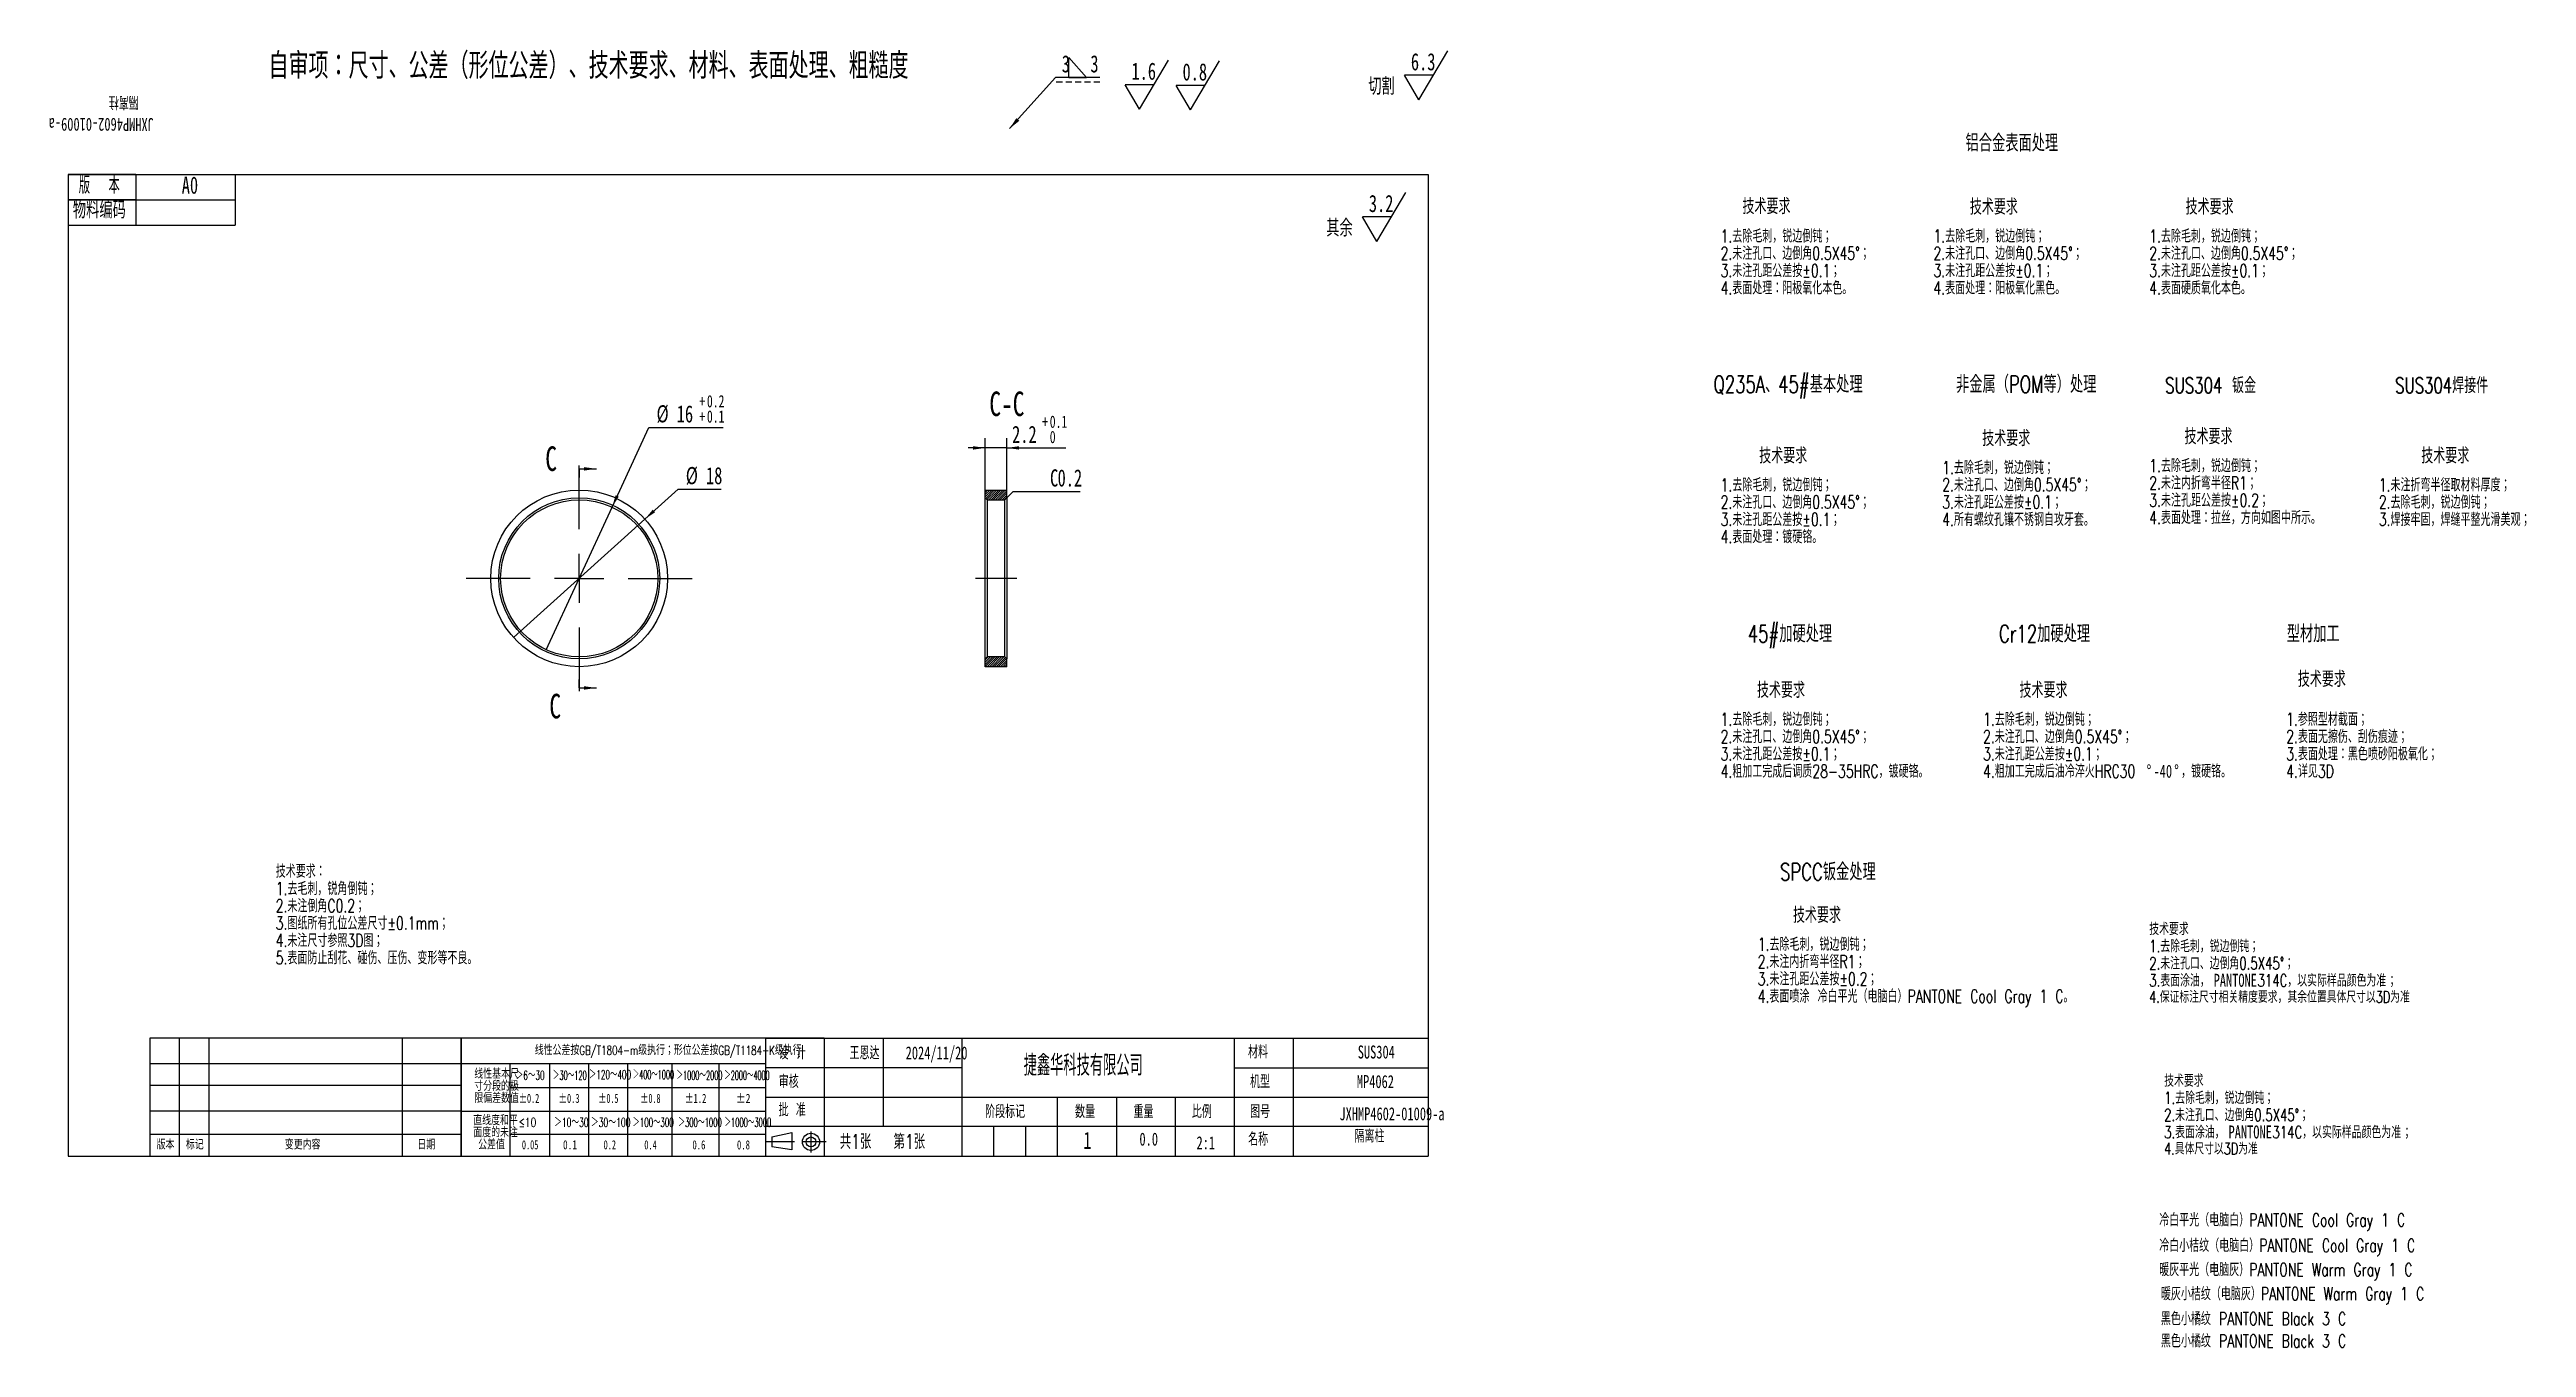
# Model space of a CAD drawing. Extents: x 10 to 515, y -34 to 231.
import ezdxf

# ---------------------------------------------------------------- set-up
doc = ezdxf.new("R2010")
doc.units = 0
for name, pattern in [('SLD-CENTER', [19.05, 15.24, -1.27, 1.27, -1.27]), ('SLD-DASHED', [1.905, 1.27, -0.635]), ('SLD-SOLID', [0])]:
    doc.linetypes.add(name, pattern=pattern)
doc.layers.get('0').update_dxf_attribs({"linetype": 'CONTINUOUS'})
for name, color, linetype in [('FORMAT', 7, 'SLD-SOLID'), ('细实线层', 7, 'SLD-SOLID'), ('轮廓实线层', 7, 'SLD-SOLID')]:
    doc.layers.add(name, color=color, linetype=linetype)
doc.styles.add('SLDTEXTSTYLE0', font='TXT', dxfattribs={"width": 0.7, "bigfont": 'bigfont'})
doc.styles.add('SLDTEXTSTYLE1', font='TXT', dxfattribs={"width": 0.7})
doc.styles.add('SLDTEXTSTYLE10', font='TXT', dxfattribs={"width": 0.569954, "bigfont": 'bigfont'})
doc.styles.add('SLDTEXTSTYLE11', font='TXT', dxfattribs={"width": 0.542825, "bigfont": 'bigfont'})
doc.styles.add('SLDTEXTSTYLE12', font='TXT', dxfattribs={"width": 0.607411, "bigfont": 'bigfont'})
doc.styles.add('SLDTEXTSTYLE13', font='TXT', dxfattribs={"width": 0.494457, "bigfont": 'bigfont'})
doc.styles.add('SLDTEXTSTYLE14', font='TXT', dxfattribs={"width": 0.523419, "bigfont": 'bigfont'})
doc.styles.add('SLDTEXTSTYLE15', font='TXT', dxfattribs={"width": 0.677411})
doc.styles.add('SLDTEXTSTYLE16', font='TXT', dxfattribs={"width": 0.616681})
doc.styles.add('SLDTEXTSTYLE17', font='TXT', dxfattribs={"width": 0.592279})
doc.styles.add('SLDTEXTSTYLE18', font='TXT', dxfattribs={"width": 0.633851})
doc.styles.add('SLDTEXTSTYLE19', font='TXT', dxfattribs={"width": 0.751649})
doc.styles.add('SLDTEXTSTYLE2', font='TXT', dxfattribs={"width": 0.579353, "bigfont": 'bigfont'})
doc.styles.add('SLDTEXTSTYLE20', font='TXT', dxfattribs={"width": 0.672854})
doc.styles.add('SLDTEXTSTYLE21', font='TXT', dxfattribs={"width": 0.604873})
doc.styles.add('SLDTEXTSTYLE22', font='TXT', dxfattribs={"width": 0.692137})
doc.styles.add('SLDTEXTSTYLE23', font='TXT', dxfattribs={"width": 0.516181, "bigfont": 'bigfont'})
doc.styles.add('SLDTEXTSTYLE24', font='TXT', dxfattribs={"width": 0.786906})
doc.styles.add('SLDTEXTSTYLE25', font='TXT', dxfattribs={"width": 0.513075, "bigfont": 'bigfont'})
doc.styles.add('SLDTEXTSTYLE26', font='TXT', dxfattribs={"width": 0.6, "bigfont": 'bigfont'})
doc.styles.add('SLDTEXTSTYLE3', font='TXT', dxfattribs={"width": 0.633333, "bigfont": 'bigfont'})
doc.styles.add('SLDTEXTSTYLE4', font='TXT', dxfattribs={"width": 0.589499, "bigfont": 'bigfont'})
doc.styles.add('SLDTEXTSTYLE5', font='TXT', dxfattribs={"width": 0.526455, "bigfont": 'bigfont'})
doc.styles.add('SLDTEXTSTYLE6', font='TXT', dxfattribs={"width": 0.583287, "bigfont": 'bigfont'})
doc.styles.add('SLDTEXTSTYLE7', font='TXT', dxfattribs={"width": 0.632085})
doc.styles.add('SLDTEXTSTYLE8', font='TXT', dxfattribs={"width": 0.735068, "bigfont": 'bigfont'})
doc.styles.add('SLDTEXTSTYLE9', font='TXT', dxfattribs={"width": 0.615255, "bigfont": 'bigfont'})
doc.dimstyles.new('SLDDIMSTYLE0', dxfattribs={"dimtxt": 0.18, "dimasz": 2.5, "dimexe": 0, "dimexo": 0.0625, "dimgap": 0, "dimtad": 0, "dimtih": 1, "dimtoh": 1, "dimdec": 0, "dimrnd": 1e-09, "dimzin": 0, "dimtxsty": 'STANDARD', "dimsah": 1, "dimcen": 0.09, "dimazin": 3, "dimtfac": 2.5, "dimtdec": 0, "dimtofl": 0, "dimtmove": 0, "dimatfit": 3, "dimtolj": 1, "dimtzin": 0})
doc.dimstyles.new('SLDDIMSTYLE1', dxfattribs={"dimtxt": 3.5, "dimasz": 2.5, "dimexe": 0, "dimexo": 0.0625, "dimgap": 0.875, "dimtad": 0, "dimtih": 1, "dimtoh": 1, "dimlfac": 0.5, "dimrnd": 1e-09, "dimzin": 12, "dimtxsty": 'SLDTEXTSTYLE1', "dimblk1": 'NONE', "dimsah": 1, "dimcen": 0, "dimazin": 3, "dimtol": 1, "dimtp": 0.2, "dimtm": -0.1, "dimtfac": 1, "dimtdec": 1, "dimtmove": 0, "dimatfit": 3, "dimtolj": 1})
doc.dimstyles.new('SLDDIMSTYLE2', dxfattribs={"dimtxt": 3.5, "dimasz": 2.5, "dimexe": 0, "dimexo": 0.0625, "dimgap": 0.875, "dimtad": 0, "dimtih": 1, "dimtoh": 1, "dimdec": 0, "dimlfac": 0.5, "dimrnd": 1e-09, "dimzin": 12, "dimtxsty": 'SLDTEXTSTYLE1', "dimblk1": 'NONE', "dimsah": 1, "dimcen": 0, "dimazin": 3, "dimtfac": 1, "dimtmove": 0, "dimatfit": 3, "dimtolj": 1, "dimtzin": 12})
doc.dimstyles.new('SLDDIMSTYLE3', dxfattribs={"dimtxt": 3.5, "dimasz": 2.5, "dimexe": 0, "dimexo": 0.0625, "dimgap": 0.875, "dimtad": 2, "dimlfac": 0.5, "dimrnd": 1e-09, "dimzin": 12, "dimtxsty": 'SLDTEXTSTYLE1', "dimsah": 1, "dimcen": 0.09, "dimazin": 3, "dimtol": 1, "dimtp": 0.1, "dimtfac": 1, "dimtdec": 1, "dimtmove": 0, "dimatfit": 3, "dimtolj": 1})

# ---------------------------------------------------------------- blocks, each defined once
blk = doc.blocks.new('SW_NOTE_0')
at = {"layer": 'FORMAT', "color": 0, "attachment_point": 1}
for s, insert, char_height, style in [('技术要求', (0, 3.22), 2.5, 'SLDTEXTSTYLE0'), ('2.未注孔口、边倒角0.5X45°；', (0, -3.78), 2.5, 'SLDTEXTSTYLE0'), ('1.去除毛刺，锐边倒钝；', (0, -0.28), 2.5, 'SLDTEXTSTYLE0'), ('3.表面涂油，', (0, -7.28), 2.5, 'SLDTEXTSTYLE0'), ('PANTONE', (13.12, -7.17), 2.646, 'SLDTEXTSTYLE1'), ('314C，以实际样品颜色为准', (22.06, -7.28), 2.5, 'SLDTEXTSTYLE0'), ('；', (48.46, -7.44), 2.38, 'SLDTEXTSTYLE0'), ('4.保证标注尺寸相关精度要求，其余位置具体尺寸以3D为准', (0, -10.69), 2.3813, 'SLDTEXTSTYLE0')]:
    blk.add_mtext(s, dxfattribs=dict(at, insert=insert, char_height=char_height, style=style))
blk = doc.blocks.new('SW_NOTE_0_1')
at = {"layer": 'FORMAT', "color": 0, "attachment_point": 1}
for s, insert, char_height, style in [('技术要求', (0, 3.22), 2.5, 'SLDTEXTSTYLE0'), ('2.未注孔口、边倒角0.5X45°；', (0, -3.78), 2.5, 'SLDTEXTSTYLE0'), ('1.去除毛刺，锐边倒钝；', (0, -0.28), 2.5, 'SLDTEXTSTYLE0'), ('3.表面涂油，', (0, -7.28), 2.5, 'SLDTEXTSTYLE0'), ('PANTONE', (13.12, -7.17), 2.646, 'SLDTEXTSTYLE1'), ('314C，以实际样品颜色为准', (22.06, -7.28), 2.5, 'SLDTEXTSTYLE0'), ('；', (48.46, -7.44), 2.38, 'SLDTEXTSTYLE0'), ('4.具体尺寸以3D为准', (0, -10.69), 2.3813, 'SLDTEXTSTYLE0')]:
    blk.add_mtext(s, dxfattribs=dict(at, insert=insert, char_height=char_height, style=style))
blk = doc.blocks.new('SW_NOTE_0_2')
at = {"layer": 'FORMAT', "color": 0, "attachment_point": 1, "style": 'SLDTEXTSTYLE0'}
for s, insert, char_height in [('技术要求', (5.95, 4.09), 3.175), ('1.去除毛刺，锐边倒钝；', (-1.23, -2.12), 2.6458), ('2.未注内折弯半径R1；', (-1.23, -5.64), 2.6458), ('3.未注孔距公差按±0.2；', (-1.23, -9.17), 2.6458), ('4.表面处理：拉丝，方向如图中所示。', (-1.23, -12.7), 2.6458)]:
    blk.add_mtext(s, dxfattribs=dict(at, insert=insert, char_height=char_height))
blk = doc.blocks.new('SW_NOTE_0_3')
at = {"layer": 'FORMAT', "color": 0, "attachment_point": 1, "style": 'SLDTEXTSTYLE0'}
for s, insert, char_height in [('技术要求：', (0, 3.41), 2.646), ('1.去毛刺，锐角倒钝；', (0, -0.12), 2.6458), ('2.未注倒角C0.2；', (0, -3.64), 2.6458), ('3.图纸所有孔位公差尺寸±0.1mm；', (0, -7.17), 2.6458), ('4.未注尺寸参照3D图；', (0, -10.7), 2.6458), ('5.表面防止刮花、碰伤、压伤、变形等不良。', (0, -14.23), 2.6458)]:
    blk.add_mtext(s, dxfattribs=dict(at, insert=insert, char_height=char_height))
blk = doc.blocks.new('SW_NOTE_0_4')
at = {"layer": 'FORMAT', "color": 0, "attachment_point": 1, "style": 'SLDTEXTSTYLE0'}
for s, insert, char_height in [('技术要求', (0, 4.09), 3.175), ('1.去除毛刺，锐边倒钝；', (-7.41, -2.12), 2.6458), ('2.未注孔口、边倒角0.5X45°；', (-7.41, -5.64), 2.6458), ('3.未注孔距公差按±0.1；', (-7.41, -9.17), 2.6458), ('4.表面处理：阳极氧化黑色。', (-7.41, -12.7), 2.6458)]:
    blk.add_mtext(s, dxfattribs=dict(at, insert=insert, char_height=char_height))
blk = doc.blocks.new('SW_NOTE_0_5')
at = {"layer": 'FORMAT', "color": 0, "attachment_point": 1, "style": 'SLDTEXTSTYLE0'}
for s, insert, char_height in [('技术要求', (0, 4.09), 3.175), ('1.去除毛刺，锐边倒钝；', (-4.45, -2.22), 2.6458), ('2.未注孔口、边倒角0.5X45°；', (-4.45, -5.74), 2.6458), ('3.未注孔距公差按±0.1；', (-4.45, -9.27), 2.6458), ('4.表面处理：阳极氧化本色。', (-4.45, -12.8), 2.6458)]:
    blk.add_mtext(s, dxfattribs=dict(at, insert=insert, char_height=char_height))
blk = doc.blocks.new('SW_NOTE_0_6')
at = {"layer": 'FORMAT', "color": 0, "attachment_point": 1, "style": 'SLDTEXTSTYLE0'}
for s, insert, char_height in [('技术要求', (2.38, 4.09), 3.175), ('1.参照型材截面；', (0, -4.35), 2.646), ('2.表面无擦伤、刮伤痕迹；', (0, -7.88), 2.6458), ('3.表面处理：黑色喷砂阳极氧化；', (0, -11.41), 2.6458), ('4.详见3D', (0, -14.93), 2.646)]:
    blk.add_mtext(s, dxfattribs=dict(at, insert=insert, char_height=char_height))
blk = doc.blocks.new('SW_NOTE_0_7')
at = {"layer": 'FORMAT', "color": 0, "attachment_point": 1, "style": 'SLDTEXTSTYLE0'}
for s, insert, char_height in [('技术要求', (1.19, 4.09), 3.175), ('1.去除毛刺，锐边倒钝；', (-6.67, -2.12), 2.6458), ('2.未注孔口、边倒角0.5X45°；', (-6.67, -5.64), 2.6458), ('3.未注孔距公差按±0.1；', (-6.67, -9.17), 2.6458), ('4.表面处理：镀硬铬。', (-6.67, -12.7), 2.6458)]:
    blk.add_mtext(s, dxfattribs=dict(at, insert=insert, char_height=char_height))
blk = doc.blocks.new('SW_NOTE_0_8')
at = {"layer": 'FORMAT', "color": 0, "attachment_point": 1, "style": 'SLDTEXTSTYLE0'}
for s, insert, char_height in [('技术要求', (5.95, 4.09), 3.175), ('1.去除毛刺，锐边倒钝；', (-1.23, -2.12), 2.6458), ('2.未注内折弯半径R1；', (-1.23, -5.64), 2.6458), ('3.未注孔距公差按±0.2；', (-1.23, -9.17), 2.6458), ('4.表面喷涂 冷白平光（电脑白）PANTONE Cool Gray 1 C。', (-1.23, -12.7), 2.6458)]:
    blk.add_mtext(s, dxfattribs=dict(at, insert=insert, char_height=char_height))
blk = doc.blocks.new('SW_NOTE_0_9')
at = {"layer": 'FORMAT', "color": 0, "attachment_point": 1, "style": 'SLDTEXTSTYLE0'}
for s, insert, char_height in [('技术要求', (0, 4.09), 3.175), ('1.去除毛刺，锐边倒钝；', (-8.15, -2.12), 2.6458), ('2.未注孔口、边倒角0.5X45°；', (-8.15, -5.64), 2.6458), ('3.未注孔距公差按±0.1；', (-8.15, -9.17), 2.6458), ('4.所有螺纹孔镶不锈钢自攻牙套。', (-8.15, -12.7), 2.6458)]:
    blk.add_mtext(s, dxfattribs=dict(at, insert=insert, char_height=char_height))
blk = doc.blocks.new('SW_NOTE_0_10')
at = {"layer": 'FORMAT', "color": 0, "attachment_point": 1, "style": 'SLDTEXTSTYLE0'}
for s, insert, char_height in [('技术要求', (0, 4.09), 3.175), ('1.去除毛刺，锐边倒钝；', (-7.41, -2.12), 2.6458), ('2.未注孔口、边倒角0.5X45°；', (-7.41, -5.64), 2.6458), ('3.未注孔距公差按±0.1；', (-7.41, -9.17), 2.6458), ('4.表面硬质氧化本色。', (-7.41, -12.7), 2.6458)]:
    blk.add_mtext(s, dxfattribs=dict(at, insert=insert, char_height=char_height))
blk = doc.blocks.new('SW_NOTE_0_11')
at = {"layer": 'FORMAT', "color": 0, "attachment_point": 1, "style": 'SLDTEXTSTYLE0'}
for s, insert, char_height in [('技术要求', (0, 4.09), 3.175), ('1.未注折弯半径取材料厚度；', (-8.64, -2.12), 2.6458), ('2.去除毛刺，锐边倒钝；', (-8.64, -5.64), 2.6458), ('3.焊接牢固，焊缝平整光滑美观；', (-8.64, -9.17), 2.6458)]:
    blk.add_mtext(s, dxfattribs=dict(at, insert=insert, char_height=char_height))
blk = doc.blocks.new('SW_NOTE_0_12')
at = {"layer": 'FORMAT', "color": 0, "attachment_point": 1}
for s, insert, char_height, style in [('技术要求', (0, 4.09), 3.175, 'SLDTEXTSTYLE0'), ('1.去除毛刺，锐边倒钝；', (-7.41, -2.12), 2.6458, 'SLDTEXTSTYLE0'), ('2.未注孔口、边倒角0.5X45°；', (-7.41, -5.64), 2.6458, 'SLDTEXTSTYLE0'), ('3.未注孔距公差按±0.1；', (-7.41, -9.17), 2.6458, 'SLDTEXTSTYLE0'), ('4.粗加工完成后油冷淬火HRC30', (-7.41, -12.7), 2.6458, 'SLDTEXTSTYLE0'), ('%%d', (25.92, -12.7), 2.646, 'SLDTEXTSTYLE1'), ('-40', (27.32, -12.7), 2.646, 'SLDTEXTSTYLE1'), ('%%d', (31.53, -12.7), 2.646, 'SLDTEXTSTYLE1'), ('，镀硬铬。', (32.92, -12.7), 2.646, 'SLDTEXTSTYLE0')]:
    blk.add_mtext(s, dxfattribs=dict(at, insert=insert, char_height=char_height, style=style))
blk = doc.blocks.new('SW_NOTE_0_13')
at = {"layer": 'FORMAT', "color": 0, "attachment_point": 1, "style": 'SLDTEXTSTYLE0'}
for s, insert, char_height in [('技术要求', (0, 4.09), 3.175), ('1.去除毛刺，锐边倒钝；', (-7.41, -2.12), 2.6458), ('2.未注孔口、边倒角0.5X45°；', (-7.41, -5.64), 2.6458), ('3.未注孔距公差按±0.1；', (-7.41, -9.17), 2.6458), ('4.粗加工完成后调质28-35HRC，镀硬铬。', (-7.41, -12.7), 2.6458)]:
    blk.add_mtext(s, dxfattribs=dict(at, insert=insert, char_height=char_height))
blk = doc.blocks.new('SW_NOTE_0_14')
at = {"layer": 'FORMAT', "color": 0, "char_height": 1.852, "attachment_point": 2, "style": 'SLDTEXTSTYLE0'}
for s, insert in [('线性基本尺', (6.37, 2.39)), ('寸分段的极', (6.37, -0.08)), ('限偏差数值', (6.37, -2.55))]:
    blk.add_mtext(s, dxfattribs=dict(at, insert=insert))
blk = doc.blocks.new('SW_NOTE_0_15')
at = {"layer": 'FORMAT', "color": 0, "char_height": 1.852, "attachment_point": 2, "style": 'SLDTEXTSTYLE0'}
for s, insert in [('面度的未注', (6.37, -0.08)), ('直线度和平', (6.37, 2.39)), ('公差值', (5.55, -2.55))]:
    blk.add_mtext(s, dxfattribs=dict(at, insert=insert))
blk = doc.blocks.new('SW_NOTE_0_16')
at = {"layer": 'FORMAT', "color": 0, "attachment_point": 2}
for s, insert, char_height, style in [('JXHMP4602-01009-a', (17.12, 3.41), 2.6458, 'SLDTEXTSTYLE1'), ('隔离柱', (12.53, -1.12), 2.646, 'SLDTEXTSTYLE0')]:
    blk.add_mtext(s, dxfattribs=dict(at, insert=insert, char_height=char_height, style=style))
blk = doc.blocks.new('SW_NOTE_0_17')
at = {"layer": 'FORMAT', "color": 0, "attachment_point": 2, "rotation": 180}
for s, insert, char_height, style in [('隔离柱', (-12.53, 1.12), 2.646, 'SLDTEXTSTYLE0'), ('JXHMP4602-01009-a', (-17.12, -3.41), 2.6458, 'SLDTEXTSTYLE1')]:
    blk.add_mtext(s, dxfattribs=dict(at, insert=insert, char_height=char_height, style=style))
blk = doc.blocks.new('SW_SFSYMBOL_0')
at = {"layer": 'FORMAT', "color": 0}
for p, q in [((1.64, -5), (7.53, 5)), ((1.64, -5), (-1.31, 0)), ((4.58, 0), (-1.31, 0))]:
    blk.add_line(p, q, dxfattribs=at)
at = {"layer": 'FORMAT', "color": 0, "char_height": 3.5, "attachment_point": 1}
for s, insert, style in [('3.2', (0, 4.51), 'SLDTEXTSTYLE1'), ('其余', (-8.67, -0.49), 'SLDTEXTSTYLE0')]:
    blk.add_mtext(s, dxfattribs=dict(at, insert=insert, style=style))
blk = doc.blocks.new('SW_SFSYMBOL_1')
at = {"layer": 'FORMAT', "color": 0}
for p, q in [((1.64, -5), (7.53, 5)), ((1.64, -5), (-1.31, 0)), ((4.58, 0), (-1.31, 0))]:
    blk.add_line(p, q, dxfattribs=at)
at = {"layer": 'FORMAT', "color": 0, "char_height": 3.5, "attachment_point": 1}
for s, insert, style in [('6.3', (0, 4.51), 'SLDTEXTSTYLE1'), ('切割', (-8.67, -0.49), 'SLDTEXTSTYLE0')]:
    blk.add_mtext(s, dxfattribs=dict(at, insert=insert, style=style))
blk = doc.blocks.new('SW_SFSYMBOL_2')
at = {"layer": 'FORMAT', "color": 0}
for p, q in [((1.64, -5), (7.53, 5)), ((1.64, -5), (-1.31, 0)), ((4.58, 0), (-1.31, 0))]:
    blk.add_line(p, q, dxfattribs=at)
at = {"layer": 'FORMAT', "color": 0, "insert": (0, 4.51), "char_height": 3.5, "attachment_point": 1, "style": 'SLDTEXTSTYLE1'}
blk.add_mtext('0.8', dxfattribs=at)
blk = doc.blocks.new('SW_SFSYMBOL_3')
at = {"layer": 'FORMAT', "color": 0}
for p, q in [((1.64, -5), (7.53, 5)), ((1.64, -5), (-1.31, 0)), ((4.58, 0), (-1.31, 0))]:
    blk.add_line(p, q, dxfattribs=at)
at = {"layer": 'FORMAT', "color": 0, "insert": (0, 4.51), "char_height": 3.5, "attachment_point": 1, "style": 'SLDTEXTSTYLE1'}
blk.add_mtext('1.6', dxfattribs=at)
blk = doc.blocks.new('SW_SYMBOL_WELD_FILL')
at = {"layer": 'FORMAT', "color": 0}
for p, q in [((100, 0), (100, 900)), ((100, 900), (900, 0)), ((100, 0), (900, 0))]:
    blk.add_line(p, q, dxfattribs=at)
blk = doc.blocks.new('SW_WELDSYMBOL_0')
at = {"layer": 'FORMAT', "color": 0}
blk.add_line((9.09, 0), (0, 0), dxfattribs=at)
at = {"layer": 'FORMAT', "color": 0, "linetype": 'SLD-DASHED'}
blk.add_line((9.09, -1), (0, -1), dxfattribs=at)
at = {"layer": 'FORMAT', "color": 0, "xscale": 0.004511737089201878, "yscale": 0.004511737089201878, "zscale": 0.004511737089201878}
blk.add_blockref('SW_SYMBOL_WELD_FILL', (2.28, 0), dxfattribs=at)
at = {"layer": 'FORMAT', "color": 0, "char_height": 3.5, "attachment_point": 1, "style": 'SLDTEXTSTYLE1'}
for insert in [(1.31, 4.51), (7.13, 4.51)]:
    blk.add_mtext('3', dxfattribs=dict(at, insert=insert))
blk = doc.blocks.new('_D')
at = {"layer": 'FORMAT'}
for p, q in [((124.95, 137.69), (132.43, 153.91)), ((132.43, 153.91), (147.55, 153.91)), ((111.56, 108.62), (124.95, 137.69))]:
    blk.add_line(p, q, dxfattribs=at)
blk.add_solid([(124.95, 137.69), (126.32, 139.81), (125.68, 140.1)], dxfattribs=at)
at = {"layer": 'FORMAT', "attachment_point": 1, "style": 'SLDTEXTSTYLE1'}
for s, insert, char_height in [('%%c', (134.01, 158.44), 3.5), ('16', (138.13, 158.42), 3.5), ('+', (142.73, 160.5), 2.5), ('+', (142.73, 157.39), 2.5), ('0.2', (144.27, 160.5), 2.5), ('0.1', (144.27, 157.39), 2.5)]:
    blk.add_mtext(s, dxfattribs=dict(at, insert=insert, char_height=char_height))
blk = doc.blocks.new('_NONE')
blk = doc.blocks.new('_D_1')
at = {"layer": 'FORMAT'}
for p, q in [((131.62, 135.22), (138.39, 141.32)), ((138.39, 141.32), (147.16, 141.32)), ((104.9, 111.09), (131.62, 135.22))]:
    blk.add_line(p, q, dxfattribs=at)
blk.add_solid([(131.62, 135.22), (133.71, 136.63), (133.24, 137.15)], dxfattribs=at)
at = {"layer": 'FORMAT', "char_height": 3.5, "attachment_point": 1, "style": 'SLDTEXTSTYLE1'}
for s, insert in [('%%c', (139.97, 145.85)), ('18', (144.09, 145.84))]:
    blk.add_mtext(s, dxfattribs=dict(at, insert=insert))
blk = doc.blocks.new('SW_CENTERMARKSYMBOL_0')
at = {"layer": 'FORMAT', "color": 0}
for p, q in [((0, 10), (0, 23)), ((-10, 0), (-23, 0)), ((0, 0), (-5, 0)), ((0, 0), (0, 5)), ((0, 0), (0, -5)), ((0, 0), (5, 0)), ((10, 0), (23, 0)), ((0, -10), (0, -23))]:
    blk.add_line(p, q, dxfattribs=at)
blk = doc.blocks.new('SW_CHAMFER_DIMENSION_0')
at = {"layer": 'FORMAT', "color": 0}
for p, q in [((-8.8, -1.31), (-7.49, 0)), ((-7.49, 0), (6.14, 0))]:
    blk.add_line(p, q, dxfattribs=at)
at = {"layer": 'FORMAT', "color": 0, "char_height": 3.5, "attachment_point": 1, "style": 'SLDTEXTSTYLE1'}
for s, insert in [('C', (0, 4.51)), ('0.2', (1.54, 4.51))]:
    blk.add_mtext(s, dxfattribs=dict(at, insert=insert))
blk = doc.blocks.new('_D_2')
at = {"layer": 'FORMAT'}
for p, q in [((200.97, 141.15), (200.97, 151.74)), ((205.37, 141.15), (205.37, 151.74)), ((200.97, 149.74), (197.47, 149.74)), ((205.37, 149.74), (200.97, 149.74)), ((205.37, 149.74), (217.4, 149.74))]:
    blk.add_line(p, q, dxfattribs=at)
for points in [[(200.97, 149.74), (198.47, 150.09), (198.47, 149.39)], [(205.37, 149.74), (207.87, 149.39), (207.87, 150.09)]]:
    blk.add_solid(points, dxfattribs=at)
at = {"layer": 'FORMAT', "attachment_point": 1, "style": 'SLDTEXTSTYLE1'}
for s, insert, char_height in [('2.2', (206.44, 154.25), 3.5), ('+', (212.57, 156.33), 2.5), ('0.1', (214.11, 156.33), 2.5), ('0', (214.11, 153.22), 2.5)]:
    blk.add_mtext(s, dxfattribs=dict(at, insert=insert, char_height=char_height))

msp = doc.modelspace()

# ---------------------------------------------------------------- linework, layer by layer
at = {"color": 7, "linetype": 'SLD-SOLID'}
for p, q in [((200.972, 141.115), (201.011, 141.154)), ((200.972, 140.666), (201.46, 141.154)), ((200.972, 140.217), (201.909, 141.154)), ((200.972, 139.768), (202.358, 141.154)), ((200.972, 141.154), (205.372, 141.154)), ((200.972, 139.554), (200.972, 141.154)), ((200.972, 106.754), (200.972, 139.554)), ((200.972, 139.554), (201.372, 139.154)), ((201.089, 139.437), (202.807, 141.154)), ((201.314, 139.212), (203.256, 141.154)), ((201.372, 139.154), (201.372, 107.154)), ((201.372, 139.154), (204.972, 139.154)), ((201.705, 139.154), (203.705, 141.154)), ((202.154, 139.154), (204.154, 141.154)), ((202.603, 139.154), (204.603, 141.154)), ((203.052, 139.154), (205.052, 141.154)), ((203.501, 139.154), (205.372, 141.025)), ((203.95, 139.154), (205.372, 140.576)), ((204.399, 139.154), (205.372, 140.127)), ((204.848, 139.154), (205.372, 139.678)), ((204.972, 139.154), (205.372, 139.554)), ((204.972, 107.154), (204.972, 139.154)), ((205.372, 139.554), (205.372, 141.154)), ((205.372, 139.554), (205.372, 106.754)), ((200.972, 106.541), (201.585, 107.154)), ((200.972, 106.092), (202.034, 107.154)), ((200.972, 105.643), (202.483, 107.154)), ((200.972, 105.194), (202.932, 107.154)), ((201.372, 107.154), (200.972, 106.754)), ((200.972, 105.154), (200.972, 106.754)), ((204.972, 107.154), (201.372, 107.154)), ((201.381, 105.154), (203.381, 107.154)), ((201.83, 105.154), (203.83, 107.154)), ((202.279, 105.154), (204.279, 107.154)), ((202.728, 105.154), (204.728, 107.154)), ((203.177, 105.154), (205.074, 107.052)), ((203.626, 105.154), (205.299, 106.827)), ((204.075, 105.154), (205.372, 106.451)), ((204.524, 105.154), (205.372, 106.002)), ((205.372, 106.754), (204.972, 107.154)), ((205.372, 105.154), (205.372, 106.754)), ((205.372, 105.154), (200.972, 105.154)), ((204.973, 105.154), (205.372, 105.553)), ((94.186, 14.63), (30.786, 14.63))]:
    msp.add_line(p, q, dxfattribs=at)
for radius in [18, 16.4, 16]:
    msp.add_circle((118.258, 123.154), radius, dxfattribs=at)
at = {"layer": 'FORMAT'}
for p, q in [((27.936, 205.451), (14.186, 205.451)), ((14.186, 205.451), (14.186, 200.277)), ((27.936, 205.451), (27.936, 195.132)), ((27.936, 205.451), (27.936, 200.277)), ((48.179, 205.451), (48.179, 195.132)), ((14.186, 200.277), (48.179, 200.277)), ((27.936, 200.277), (14.186, 200.277)), ((14.186, 195.132), (48.179, 195.132)), ((30.786, 29.451), (30.786, 5.451)), ((156.186, 29.451), (30.786, 29.451)), ((36.786, 29.451), (36.786, 5.451)), ((42.786, 29.451), (42.786, 5.451)), ((82.2, 29.451), (82.2, 5.451)), ((94.186, 5.451), (94.186, 29.451)), ((94.186, 29.451), (94.186, 5.451)), ((156.186, 29.451), (156.186, 5.451)), ((168.186, 29.451), (156.186, 29.451)), ((156.186, 29.451), (251.686, 29.451)), ((156.186, 29.451), (156.186, 5.451)), ((168.186, 29.451), (168.186, 5.451)), ((180.186, 29.451), (180.186, 11.451)), ((196.186, 29.451), (196.186, 5.451)), ((251.686, 29.451), (251.686, 5.451)), ((251.686, 29.451), (291.186, 29.451)), ((263.686, 29.451), (263.686, 5.451)), ((156.186, 24.23), (30.786, 24.23)), ((104.186, 5.451), (104.186, 24.23)), ((112.186, 24.23), (112.186, 5.451)), ((120.186, 5.451), (120.186, 24.23)), ((128.186, 5.451), (128.186, 24.23)), ((137.186, 5.451), (137.186, 24.23)), ((146.686, 24.23), (146.686, 5.451)), ((196.186, 23.451), (156.186, 23.451)), ((251.686, 23.451), (291.186, 23.451)), ((94.186, 19.851), (30.786, 19.851)), ((104.186, 19.43), (156.186, 19.43)), ((156.186, 17.451), (291.186, 17.451)), ((215.686, 5.451), (215.686, 17.451)), ((227.686, 17.451), (227.686, 5.451)), ((239.686, 17.451), (239.686, 5.451)), ((94.186, 14.63), (156.186, 14.63)), ((196.186, 11.451), (156.186, 11.451)), ((157.466, 9.341), (161.572, 10.226)), ((161.572, 10.226), (161.572, 6.729)), ((165.466, 10.448), (165.466, 6.175)), ((291.186, 11.451), (196.186, 11.451)), ((202.686, 5.451), (202.686, 11.451)), ((209.186, 11.451), (209.186, 5.451)), ((94.186, 9.83), (30.786, 9.83)), ((30.786, 5.451), (94.186, 5.451)), ((156.186, 9.83), (104.186, 9.83)), ((162.132, 8.347), (156.127, 8.347)), ((157.466, 9.341), (157.466, 7.311)), ((161.572, 6.729), (157.466, 7.311)), ((168.548, 8.347), (163.716, 8.347))]:
    msp.add_line(p, q, dxfattribs=at)
at = {"layer": 'FORMAT', "linetype": 'SLD-CENTER'}
msp.add_line((207.372, 123.154), (198.972, 123.154), dxfattribs=at)
at = {"layer": 'FORMAT'}
for radius in [1.75, 1]:
    msp.add_circle((165.466, 8.347), radius, dxfattribs=at)
at = {"layer": '细实线层'}
for p, q in [((118.258, 145.474), (118.258, 143.724)), ((118.258, 145.474), (121.758, 145.474)), ((118.258, 100.834), (118.258, 102.584)), ((118.258, 100.834), (121.758, 100.834))]:
    msp.add_line(p, q, dxfattribs=at)
for points in [[(121.758, 145.474), (119.258, 145.824), (119.258, 145.124)], [(121.758, 100.834), (119.258, 101.184), (119.258, 100.484)]]:
    msp.add_solid(points, dxfattribs=at)
at = {"layer": '轮廓实线层'}
for p, q in [((14.186, 205.451), (291.186, 205.451)), ((14.186, 205.451), (14.186, 5.451)), ((291.186, 205.451), (291.186, 5.451)), ((14.186, 5.451), (291.186, 5.451))]:
    msp.add_line(p, q, dxfattribs=at)

# ---------------------------------------------------------------- block references
at = {"layer": 'FORMAT'}
for name, p in [('SW_WELDSYMBOL_0', (215.25, 225.234)), ('SW_SFSYMBOL_3', (230.752, 223.742)), ('SW_SFSYMBOL_2', (241.157, 223.593)), ('SW_SFSYMBOL_1', (287.675, 225.664)), ('SW_NOTE_0_17', (38.024, 217.707)), ('SW_SFSYMBOL_0', (279.111, 196.788)), ('SW_NOTE_0_5', (355.214, 196.453)), ('SW_NOTE_0_4', (401.539, 196.353)), ('SW_NOTE_0_10', (445.485, 196.353)), ('SW_NOTE_0_9', (404.059, 149.182)), ('SW_NOTE_0_2', (439.311, 149.568)), ('SW_NOTE_0_7', (357.437, 145.655)), ('SW_NOTE_0_11', (493.49, 145.655)), ('SW_CENTERMARKSYMBOL_0', (118.258, 123.154)), ('SW_CHAMFER_DIMENSION_0', (214.17, 140.862)), ('SW_NOTE_0_13', (358.178, 97.893)), ('SW_NOTE_0_12', (411.638, 97.893)), ('SW_NOTE_0_6', (465.976, 100.127)), ('SW_NOTE_0_3', (56.439, 61.403)), ('SW_NOTE_0_8', (359.556, 52.049)), ('SW_NOTE_0', (438.076, 49.762)), ('SW_NOTE_0_14', (95.055, 20.694)), ('SW_NOTE_0_1', (441.114, 18.852)), ('SW_NOTE_0_16', (266.702, 11.982)), ('SW_NOTE_0_15', (94.847, 11.231))]:
    msp.add_blockref(name, p, dxfattribs=at)

# ---------------------------------------------------------------- texts
for s, insert, char_height, attachment_point, style in [('自审项：尺寸、公差（形位公差）、技术要求、材料、表面处理、粗糙度', (120.17, 230.257), 5.29167, 2, 'SLDTEXTSTYLE0'), ('铝合金表面处理', (400.671, 213.627), 3.5, 1, 'SLDTEXTSTYLE0'), ('版  本', (16.315, 205.03), 3.5, 1, 'SLDTEXTSTYLE26'), ('A0', (38.96, 205.03), 3.5, 2, 'SLDTEXTSTYLE1'), ('物料编码', (15.118, 199.977), 3.5, 1, 'SLDTEXTSTYLE0'), ('Q235A、45#基本处理', (349.317, 164.457), 3.5, 1, 'SLDTEXTSTYLE0'), ('非金属（POM等）处理', (398.722, 164.457), 3.5, 1, 'SLDTEXTSTYLE0'), ('SUS304 钣金', (441.341, 164.064), 3.175, 1, 'SLDTEXTSTYLE0'), ('SUS304焊接件', (488.172, 164.064), 3.175, 1, 'SLDTEXTSTYLE0'), ('C-C', (205.373, 161.227), 5, 2, 'SLDTEXTSTYLE1'), ('45#加硬处理', (356.309, 113.622), 3.5, 1, 'SLDTEXTSTYLE0'), ('Cr12加硬处理', (407.483, 113.622), 3.5, 1, 'SLDTEXTSTYLE0'), ('型材加工', (466.094, 113.622), 3.5, 1, 'SLDTEXTSTYLE0'), ('SPCC钣金处理', (362.885, 65.115), 3.5, 1, 'SLDTEXTSTYLE0'), ('线性公差按GB/T1804-m级执行；形位公差按GB/T1184-K级执行', (136.383, 27.923), 1.85208, 2, 'SLDTEXTSTYLE0'), ('设 计', (158.893, 27.798), 2.6458, 1, 'SLDTEXTSTYLE3'), ('王恩达', (176.376, 27.798), 2.6458, 2, 'SLDTEXTSTYLE0'), ('2024/11/20', (191.054, 27.798), 2.6458, 2, 'SLDTEXTSTYLE1'), ('捷鑫华科技有限公司', (208.788, 26.065), 4.2333, 1, 'SLDTEXTSTYLE2'), ('材料', (254.5, 27.981), 2.6458, 1, 'SLDTEXTSTYLE0'), ('SUS304', (280.628, 27.981), 2.6458, 2, 'SLDTEXTSTYLE1'), ('＞6～30', (105.346, 22.818), 1.8521, 1, 'SLDTEXTSTYLE4'), ('＞30～120', (112.869, 22.818), 1.8521, 1, 'SLDTEXTSTYLE5'), ('＞120～400', (120.24, 22.979), 1.8521, 1, 'SLDTEXTSTYLE6'), ('＞400～1000', (129.208, 22.979), 1.8521, 1, 'SLDTEXTSTYLE13'), ('＞1000～2000', (138.061, 22.818), 1.8521, 1, 'SLDTEXTSTYLE14'), ('＞2000～4000', (147.802, 22.818), 1.8521, 1, 'SLDTEXTSTYLE23'), ('审核', (158.895, 21.957), 2.6458, 1, 'SLDTEXTSTYLE0'), ('机型', (254.905, 21.957), 2.6458, 1, 'SLDTEXTSTYLE0'), ('MP4062', (280.448, 21.957), 2.6458, 2, 'SLDTEXTSTYLE1'), ('±0.2', (105.944, 18.143), 1.8521, 1, 'SLDTEXTSTYLE7'), ('±0.3', (114.061, 18.143), 1.8521, 1, 'SLDTEXTSTYLE15'), ('±0.5', (122.166, 18.143), 1.8521, 1, 'SLDTEXTSTYLE16'), ('±0.8', (130.717, 18.143), 1.8521, 1, 'SLDTEXTSTYLE17'), ('±1.2', (139.8, 18.143), 1.8521, 1, 'SLDTEXTSTYLE22'), ('±2', (150.175, 18.143), 1.8521, 1, 'SLDTEXTSTYLE24'), ('批 准', (158.895, 16.221), 2.6458, 1, 'SLDTEXTSTYLE3'), ('阶段标记', (200.94, 15.852), 2.6458, 1, 'SLDTEXTSTYLE0'), ('数量', (219.261, 15.852), 2.6458, 1, 'SLDTEXTSTYLE0'), ('重量', (231.173, 15.852), 2.6458, 1, 'SLDTEXTSTYLE0'), ('比例', (243.058, 15.852), 2.6458, 1, 'SLDTEXTSTYLE0'), ('图号', (254.905, 15.852), 2.6458, 1, 'SLDTEXTSTYLE0'), ('≤10', (105.899, 13.234), 1.8521, 1, 'SLDTEXTSTYLE8'), ('＞10～30', (113.157, 13.234), 1.8521, 1, 'SLDTEXTSTYLE12'), ('＞30～100', (120.633, 13.234), 1.8521, 1, 'SLDTEXTSTYLE9'), ('＞100～300', (129.134, 13.234), 1.8521, 1, 'SLDTEXTSTYLE10'), ('＞300～1000', (138.425, 13.234), 1.8521, 1, 'SLDTEXTSTYLE11'), ('＞1000～3000', (147.843, 13.234), 1.8521, 1, 'SLDTEXTSTYLE25'), ('共1张', (171.337, 9.897), 3, 1, 'SLDTEXTSTYLE0'), ('第1张', (182.289, 9.897), 3, 1, 'SLDTEXTSTYLE0'), ('1', (220.958, 10.42), 3.5, 1, 'SLDTEXTSTYLE1'), ('0.0', (234.269, 10.232), 2.6458, 2, 'SLDTEXTSTYLE1'), ('名称', (254.522, 10.232), 2.6458, 1, 'SLDTEXTSTYLE0'), ('版本', (32.171, 8.667), 1.8521, 1, 'SLDTEXTSTYLE0'), ('标记', (38.146, 8.667), 1.8521, 1, 'SLDTEXTSTYLE0'), ('变更内容', (58.295, 8.667), 1.8521, 1, 'SLDTEXTSTYLE0'), ('日期', (85.297, 8.667), 1.8521, 1, 'SLDTEXTSTYLE0'), ('0.05', (106.585, 8.679), 1.8521, 1, 'SLDTEXTSTYLE18'), ('0.1', (114.961, 8.679), 1.8521, 1, 'SLDTEXTSTYLE19'), ('0.2', (123.23, 8.679), 1.8521, 1, 'SLDTEXTSTYLE21'), ('0.4', (131.517, 8.667), 1.8521, 1, 'SLDTEXTSTYLE20'), ('0.6', (141.322, 8.667), 1.8521, 1, 'SLDTEXTSTYLE1'), ('0.8', (150.393, 8.667), 1.8521, 1, 'SLDTEXTSTYLE1'), ('2:1', (245.898, 9.483), 2.6458, 2, 'SLDTEXTSTYLE1'), ('冷白平光（电脑白）PANTONE Cool Gray 1 C', (440.105, -6.233), 2.64583, 1, 'SLDTEXTSTYLE0'), ('冷白小桔纹（电脑白）PANTONE Cool Gray 1 C', (440.105, -11.437), 2.64583, 1, 'SLDTEXTSTYLE0'), ('暖灰平光（电脑灰）PANTONE Warm Gray 1 C', (440.105, -16.367), 2.64583, 1, 'SLDTEXTSTYLE0'), ('暖灰小桔纹（电脑灰）PANTONE Warm Gray 1 C', (440.45, -21.282), 2.64583, 1, 'SLDTEXTSTYLE0'), ('黑色小橘纹 PANTONE Black 3 C', (440.45, -26.36), 2.64583, 1, 'SLDTEXTSTYLE0'), ('黑色小橘纹 PANTONE Black 3 C', (440.45, -30.886), 2.64583, 1, 'SLDTEXTSTYLE0')]:
    msp.add_mtext(s, dxfattribs=dict(at, insert=insert, char_height=char_height, attachment_point=attachment_point, style=style))
at = {"layer": '细实线层', "char_height": 5, "attachment_point": 1, "style": 'SLDTEXTSTYLE1'}
for insert in [(111.348, 150.05), (112.173, 99.635)]:
    msp.add_mtext('C', dxfattribs=dict(at, insert=insert))

# ---------------------------------------------------------------- dimensions: what is measured, and where the dimension line sits
at = {"layer": 'FORMAT'}
for p1, p2, dimstyle, picture, middle in [((111.563, 108.622), (124.953, 137.686), 'SLDDIMSTYLE1', '_D', (140.784, 157.15)), ((104.896, 111.093), (131.62, 135.215), 'SLDDIMSTYLE2', '_D_1', (143.565, 144.008))]:
    dim = msp.add_diameter_dim_2p(p1=p1, p2=p2, dimstyle=dimstyle, dxfattribs=at)
    dim.commit()
    dim.dimension.update_dxf_attribs({"geometry": picture, "text_midpoint": middle, "dimtype": 163})
dim = msp.add_linear_dim(base=(200.972, 149.736), p1=(205.372, 141.154), p2=(200.972, 141.154), dimstyle='SLDDIMSTYLE3', dxfattribs=at)
dim.commit()
dim.dimension.update_dxf_attribs({"geometry": '_D_2', "text_midpoint": (211.917, 149.736), "dimtype": 160})

# ---------------------------------------------------------------- leaders
msp.add_leader([(205.944, 214.799), (215.25, 225.234)], dimstyle='SLDDIMSTYLE0', dxfattribs=at)

doc.saveas('drawing.dxf')
